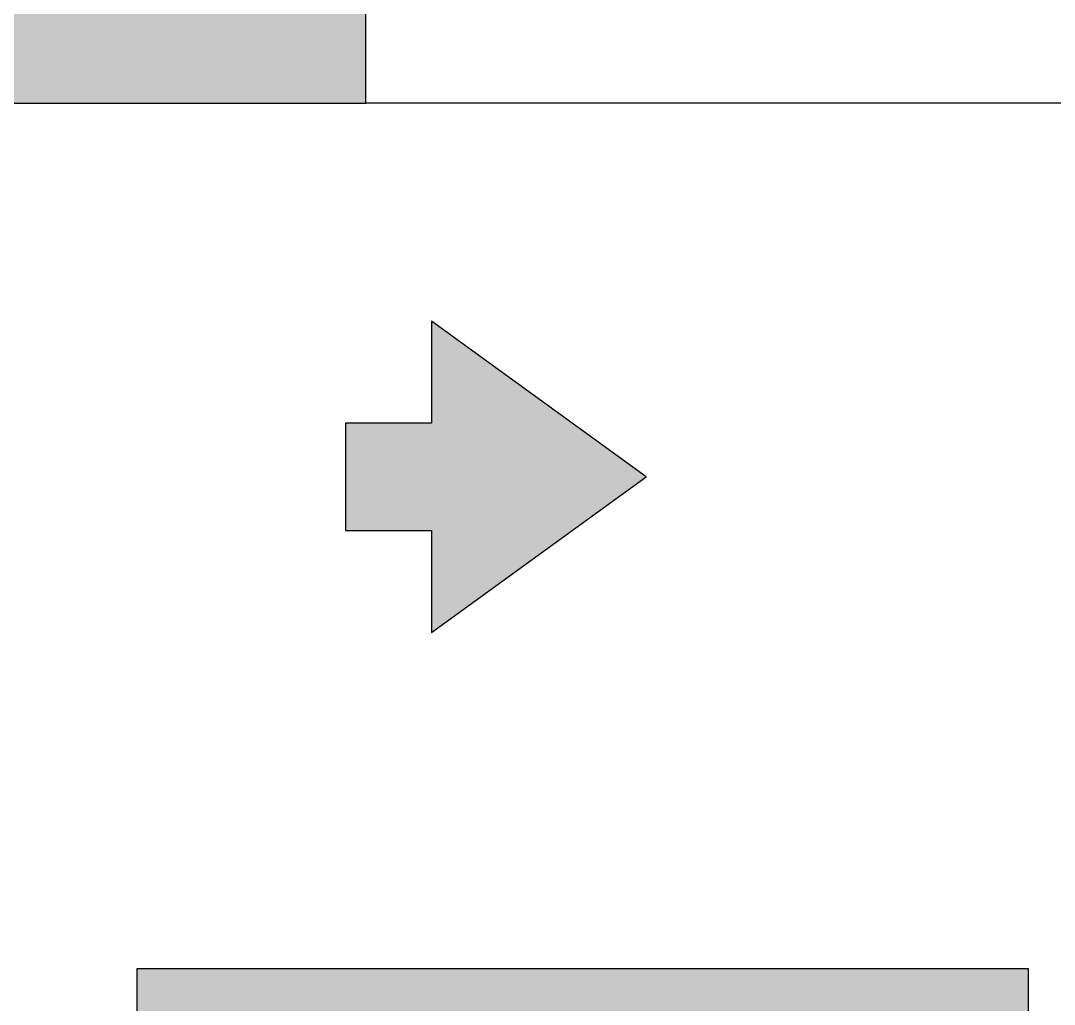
# Model space of a CAD drawing. Header units: millimetres. Extents: x 58411 to 366943, y -302717 to -95300.
# Drawn here: x 215168 to 216297, y -219855 to -218780 of the extents above; entities that cross this region are included whole.
import ezdxf

# ---------------------------------------------------------------- set-up
doc = ezdxf.new("R2010")
doc.units = ezdxf.units.MM
doc.header["$LTSCALE"] = 1000
for name, color, linetype in [('A-Desagues y Pendientes', 240, 'Continuous'), ('A-EQ', 200, 'Continuous'), ('A-Mur-Nuevo', 5, 'Continuous'), ('A-murhatch', 34, 'Continuous'), ('A-Muros', 3, 'Continuous')]:
    doc.layers.add(name, color=color, linetype=linetype)

msp = doc.modelspace()

# ---------------------------------------------------------------- hatches: boundary and pattern name
at = {"layer": 'A-EQ'}
msp.add_hatch(color=123, dxfattribs=at).paths.add_polyline_path([(215616.346, -219108.02), (215616.346, -219219.452), (215522.43, -219219.452), (215522.43, -219336.75), (215616.346, -219336.75), (215616.346, -219448.183), (215851.139, -219278.101)])
msp.add_hatch(color=123, dxfattribs=at).paths.add_polyline_path([(215616.346, -219108.02), (215616.346, -219219.452), (215522.43, -219219.452), (215522.43, -219336.75), (215616.346, -219336.75), (215616.346, -219448.183), (215851.139, -219278.101)])
at = {"layer": 'A-murhatch'}
msp.add_hatch(color=256, dxfattribs=at).paths.add_polyline_path([(214520.33, -218290.842), (214170.33, -218290.842), (214170.33, -218869.712), (215544.737, -218869.712), (215544.737, -218689.712), (214520.33, -218689.712)])
h = msp.add_hatch(color=256, dxfattribs=at)
h.paths.add_polyline_path([(220004.737, -219815.305), (217068.615, -219815.305), (217068.615, -219965.305), (220004.737, -219965.305)])
h.paths.add_polyline_path([(215294.737, -219815.305), (215294.737, -219965.305), (216268.615, -219965.305), (216268.615, -219815.305)])

# ---------------------------------------------------------------- linework, layer by layer
at = {"layer": 'A-Desagues y Pendientes'}
msp.add_circle((214913.172, -220920.506), 3299.506, dxfattribs=at)
at = {"layer": 'A-EQ', "color": 6}
msp.add_lwpolyline([(215851.139, -219278.101), (215616.346, -219108.02), (215616.346, -219219.452), (215522.43, -219219.452), (215522.43, -219336.75), (215616.346, -219336.75), (215616.346, -219448.183)], close=True, dxfattribs=at)
msp.add_lwpolyline([(215851.139, -219278.101), (215616.346, -219108.02), (215616.346, -219219.452), (215522.43, -219219.452), (215522.43, -219336.75), (215616.346, -219336.75), (215616.346, -219448.183)], close=True, dxfattribs=at)
at = {"layer": 'A-Mur-Nuevo', "ltscale": 500}
msp.add_circle((204294.377, -216386.967), 40772.57, dxfattribs=at)
at = {"layer": 'A-Muros'}
for points in [[(214520.33, -218869.712), (215544.737, -218869.712), (215544.737, -218689.712), (214520.33, -218689.712)], [(214520.33, -218869.712), (215294.737, -218869.712)], [(220004.737, -218869.712), (215544.737, -218869.712)], [(215294.737, -219815.305), (215444.737, -219815.305)], [(215294.737, -220472.23), (215294.737, -219815.305)], [(215294.737, -219815.305), (216268.615, -219815.305)], [(216268.615, -219815.305), (216268.615, -219965.305)]]:
    msp.add_lwpolyline(points, dxfattribs=at)

doc.saveas('drawing.dxf')
